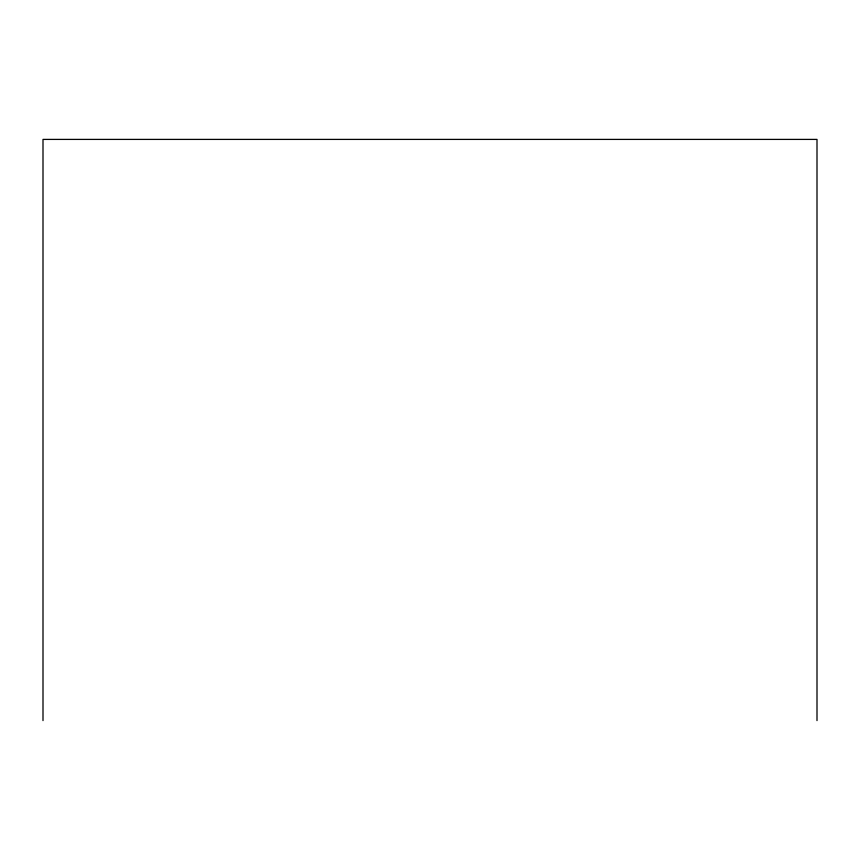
<?xml version="1.0" encoding="UTF-8"?>
<svg xmlns="http://www.w3.org/2000/svg" width="860" height="860" viewBox="0 0 860 860"><rect width="100%" height="100%" fill="white"/><g stroke="black" fill="none" stroke-linecap="round" stroke-linejoin="round"><path stroke-width="1.29" d="M817 720.594L817 139.406L43 139.406L43 720.594"/></g></svg>
